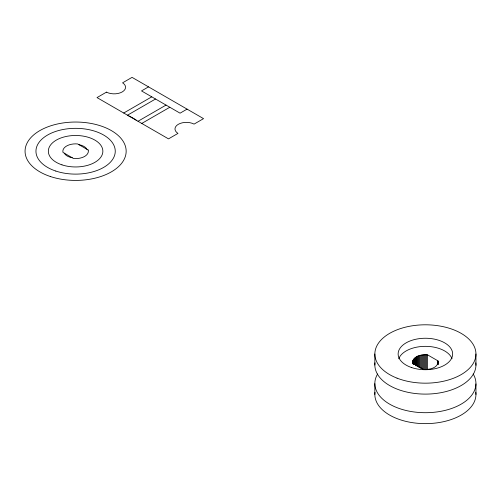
<?xml version="1.0" encoding="UTF-8"?>
<svg xmlns="http://www.w3.org/2000/svg" width="501" height="501" viewBox="0 0 501 501"><rect width="100%" height="100%" fill="white"/><g stroke="black" fill="none" stroke-linecap="round" stroke-linejoin="round"><path stroke-width="0.75" d="M374.842 394.456L374.842 383.653M475.944 365.323L475.95 353.988M412.636 362.117C413.651 355.629 422.055 354.376 427.472 354.808L437.987 360.877C438.694 368.122 428.837 369.938 423.32 369.35L412.805 363.281L412.636 362.117L412.636 363.663M148.521 86.867L141.514 90.919L180.066 113.176L187.073 109.124M123.728 113.019L151.765 96.837M127.492 115.199L155.529 99.01M138.007 121.267L166.044 105.078M141.777 123.44L169.814 107.258M128.77 115.931L130.135 116.57M136.729 120.528L135.627 119.739A44.119 25.476 0 0 0 130.141 116.57M475.944 383.923L475.95 394.456M438.112 361.459L438.112 364.54M437.987 360.877L438.012 364.741M427.472 354.808L427.472 369.456M426.476 354.739L426.476 369.381M425.468 354.714L425.468 369.356M424.46 354.733L424.46 369.375M423.458 354.796L423.458 369.444M422.462 354.908L422.462 368.78M421.491 355.065L421.491 368.166M420.546 355.265L420.546 368.367M419.625 355.51L419.625 367.84M418.748 355.791L418.748 367.352M417.909 356.111L417.909 366.137M417.114 356.474L417.114 366.494M416.375 356.869L416.375 365.348M415.686 357.294L415.686 365.774M415.066 357.758L415.066 364.69M414.502 358.24L414.502 364.409M414.014 358.747L414.014 364.146M413.594 359.28L413.594 364.672M413.244 359.824L413.244 363.682M412.974 360.388L412.974 363.469M412.78 360.958L412.78 363.269M412.667 361.534L412.667 363.851M374.842 353.988L374.842 365.054M475.818 392.371A50.551 29.19 0 0 1 425.399 423.639A50.551 29.19 0 0 1 374.973 392.371M475.818 362.837A50.551 29.19 0 0 1 425.399 394.105A50.551 29.19 0 0 1 374.973 362.837M473.169 373.971A50.551 29.19 0 0 1 425.399 412.705A50.551 29.19 0 0 1 377.622 373.971M398.758 358.735A27.261 15.738 0 0 1 425.399 346.341A27.261 15.738 0 0 1 452.034 358.735M72.25 157.759A11.805 6.814 0 0 1 64.291 153.162M78.958 144.695A11.805 6.814 0 0 1 86.917 149.292M106.475 92.128L97.006 97.595L168.499 138.871L177.968 133.404A11.398 6.582 0 0 1 178.312 124.304A11.398 6.582 0 0 1 194.075 124.104L203.544 118.637L132.051 77.361L122.582 82.828A11.398 6.582 0 0 1 122.238 91.927A11.398 6.582 0 0 1 106.475 92.128M88.195 150.024L77.68 143.956A12.763 7.371 0 0 0 63.013 152.423L73.528 158.498A12.763 7.371 0 0 0 88.195 150.024M55.78 171.048A39.648 22.889 0 0 0 115.255 151.227A39.648 22.889 0 0 0 55.78 131.4A39.648 22.889 0 0 0 55.78 171.048M397.061 378.155A50.551 29.19 0 0 0 475.818 356.067A50.551 29.19 0 0 0 403.305 327.735A50.551 29.19 0 0 0 397.061 378.155M411.766 367.615A27.261 15.738 0 0 0 452.653 353.988A27.261 15.738 0 0 0 411.766 340.354A27.261 15.738 0 0 0 411.766 367.615M61.974 164.854A27.261 15.738 0 0 0 102.862 151.227A27.261 15.738 0 0 0 61.974 137.593A27.261 15.738 0 0 0 61.974 164.854M50.325 176.502A50.551 29.19 0 0 0 126.158 151.227A50.551 29.19 0 0 0 50.325 125.951A50.551 29.19 0 0 0 50.325 176.502"/></g></svg>
